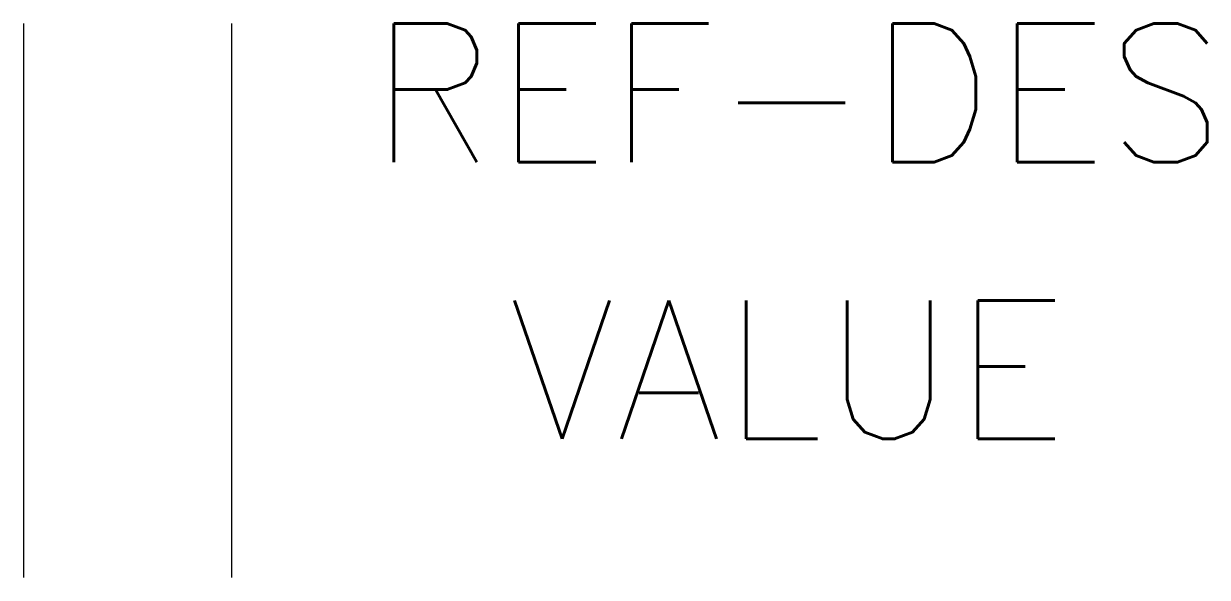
# Model space of a CAD drawing. Header units: inches. Extents: x 5 to 5.854, y 3 to 3.4.
import ezdxf

# ---------------------------------------------------------------- set-up
doc = ezdxf.new("R2010")
doc.units = ezdxf.units.IN
doc.header["$MEASUREMENT"] = 0
doc.layers.add('TEXT', color=7, linetype='Continuous')
doc.layers.add('THICK', color=1, linetype='Continuous')
doc.styles.get("Standard").update_dxf_attribs({"font": 'simplex.shx'})

msp = doc.modelspace()

# ---------------------------------------------------------------- linework, layer by layer
at = {"layer": 'THICK'}
for p, q in [((5, 3), (5, 3.4)), ((5.15, 3.4), (5.15, 3))]:
    msp.add_line(p, q, dxfattribs=at)

# ---------------------------------------------------------------- texts
at = {"layer": 'TEXT', "flags": 4}
for tag, p, s in [('REF-DES', (5.25, 3.3), 'C1'), ('VALUE', (5.35, 3.1), '.1')]:
    msp.add_attdef(tag, p, s, height=0.1, dxfattribs=at)

doc.saveas('drawing.dxf')
